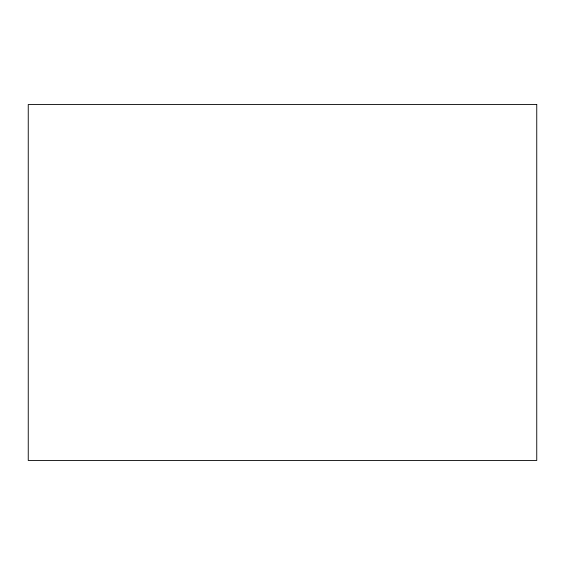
<?xml version="1.0" encoding="UTF-8"?>
<svg xmlns="http://www.w3.org/2000/svg" width="565" height="565" viewBox="0 0 565 565"><rect width="100%" height="100%" fill="white"/><g stroke="black" fill="none" stroke-linecap="round" stroke-linejoin="round"><path stroke-width="0.85" d="M536.75 104.525L28.25 104.525L28.25 460.475L536.75 460.475L536.75 104.525"/></g></svg>
